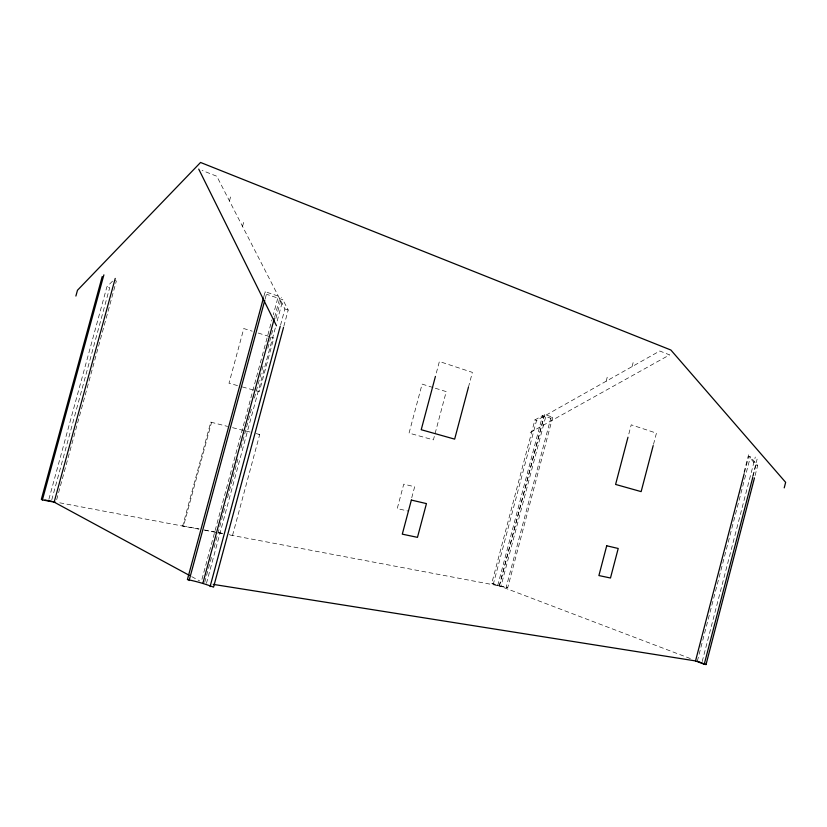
<?xml version="1.0" encoding="UTF-8"?>
<svg xmlns="http://www.w3.org/2000/svg" width="827" height="827" viewBox="0 0 827 827"><rect width="100%" height="100%" fill="white"/><g stroke="black" fill="none" stroke-linecap="round" stroke-linejoin="round"><path stroke-width="0.62" stroke-dasharray="4.13 3.1" d="M744.042 472.227L748.569 454.778M744.476 472.548L748.693 456.328L750.378 456.897L757.708 465.446L754.793 476.652M697.316 661.218L750.378 456.897M702.206 661.517L755.289 457.042M752.58 476.61L757.108 459.15M753.097 476.104L756.012 464.888L748.693 456.328M653.516 444.337L656.442 433.141L631.228 424.82L628.293 435.994M544.497 414.523L499.198 586.157L491.755 583.324L534.904 419.94L542.574 415.619L550.782 418.214L552.715 417.128L546.151 415.051L500.914 586.477L507.706 587.759L552.715 417.128M499.415 585.909L544.218 416.136M507.706 587.759L506.207 587.191L550.782 418.214M606.17 381.226L607.411 376.492M632.076 366.619L633.337 361.812M468.444 387.222L472.382 372.388L439.385 361.502L435.757 375.148M690.349 658.561L493.461 583.645L536.558 420.457L659.77 351.01L669.591 354.886L529.89 432.686M497.699 585.588L542.574 415.619M411.753 497.72L414.658 486.783L403.752 484.126L397.229 508.595L408.197 511.076M242.538 226.422L244.43 219.455M210.771 422.142L211.547 422.38L183.47 526.241L182.715 525.889L210.771 422.142L227.601 426.412M263.792 296.676L265.136 291.693L278.327 296.138L273.282 314.849M265.074 299.219L266.418 294.236L265.136 291.693M201.953 579.313L271.938 319.842M274.585 317.372L279.629 298.681M204.714 582.353L212.094 554.969M214.11 547.495L225.523 505.163M227.539 497.699L237.949 459.099M240.967 447.893L251.377 409.293M254.396 398.087L263.803 363.229M267.824 348.291L273.199 328.371M275.887 318.405L281.593 297.244M206.461 583.304L275.525 327.141M277.2 320.917L282.896 299.777L266.418 294.236M280.549 325.145L284.912 308.967L216.777 176.234L202.119 170.445M283.847 326.21L288.199 310.053L282.896 299.777M258.913 434.258L259.719 434.495L232.521 535.472L229.234 534.645M229.472 200.961L231.312 194.19M48.876 499.281L106.9 286.824L112.71 280.973M51.77 499.828L109.691 287.693L106.9 286.824M56.691 499.622L116.349 281.015L113.547 280.136M182.715 525.889L199.059 528.97M204.083 529.911L222.949 533.467M59.792 502.826L199.741 529.28M204.786 530.231L217.398 532.609M218.659 532.846L222.442 533.56M229.999 534.997L506.207 587.191M491.755 583.324L493.461 583.645M232.542 427.662L244.895 430.764M246.136 431.074L250.271 432.076M256.019 433.565L259.719 434.495M237.504 385.589L229.007 383.242L243.789 328.557L252.194 331.172M242.352 386.933L255.688 390.633M256.908 390.964L259.327 391.636L273.82 337.912L271.411 337.158M258.2 333.043L270.212 336.785M432.976 387.491L422.111 384.11L409.055 433.121L433.41 439.871L446.239 391.626L434.175 387.863M534.904 419.94L536.558 420.457M284.912 308.967L288.199 310.053M756.012 464.888L757.708 465.446M191.74 576.646L199.638 580.926"/><path stroke-width="1.24" d="M754.472 477.892L706.031 664.536L704.253 664.257L695.538 660.928L744.155 473.788M704.253 664.257L752.777 477.344M784.223 487.868L785.65 482.348L670.862 350.017L200.547 162.464L77.469 290.267L75.888 296.056M653.185 445.588L641.142 491.62L615.598 484.436L627.972 437.235M468.444 387.222L454.654 439.127L421.222 429.72L435.426 376.388M263.451 297.927L187.409 579.603C196.371 581.35 205.086 583.893 213.552 587.129L283.516 327.451M189.125 580.544L264.733 300.459M203.018 582.756L274.254 318.612M210.089 586.581L280.208 326.396M102.217 276.559L41.35 499.343L42.394 499.911L54.158 502.134L115.222 278.441M42.394 499.911L103.892 274.853M213.232 584.379L695.538 660.928M44.875 500.004L51.925 501.338M55.037 501.927L53.093 501.555L189.486 575.427M697.316 661.218L706.031 664.536M198.738 169.111L276.487 325.755M606.708 545.779L598.903 575.561L610.481 578.001L618.214 548.477L606.708 545.779M411.36 500.077L402.294 534.159L417.47 537.354L426.443 503.602L411.36 500.077"/></g></svg>
